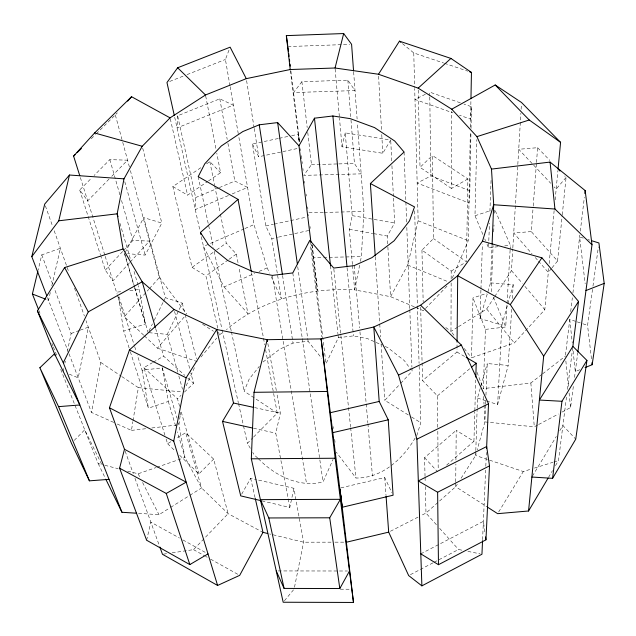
<?xml version="1.0" encoding="UTF-8"?>
<svg xmlns="http://www.w3.org/2000/svg" width="636" height="636" viewBox="0 0 636 636"><rect width="100%" height="100%" fill="white"/><g stroke="black" fill="none" stroke-linecap="round" stroke-linejoin="round"><path stroke-width="0.48" stroke-dasharray="3.18 2.39" d="M451.147 282.948L450.98 331.396L454.605 336.062M451.163 278.989L451.194 271.079L421.954 250.131L433.482 238.564L432.424 155.51L467.881 178.907L466.427 261.809L433.482 238.564M467.881 178.907L451.481 188.463L451.743 111.181M455.71 482.772L455.678 486.723L438.609 501.868M455.726 481.778L455.893 463.978M455.933 460.019L456.219 430.349L473.931 441.273L446.424 465.329M437.767 427.297L437.433 395.87L422.558 380.559L456.966 352.034L456.998 349.061M457.006 348.067L457.053 343.114M452.276 278.107L468.271 240.678L470.33 131.946M470.417 127.017L470.918 100.639M469.821 190.681L430.898 175.926L417.168 183.073L468.986 202.94L469.821 190.681L470.95 132.399M471.03 128.448L471.451 106.721L464.026 104.121M548.693 268.456L544.806 309.668L514.325 342.947L471.515 357.837L472.969 297.966L486.643 293.323M482.883 234.453L474.981 215.739L476.841 139.594M473.931 441.273L474.798 411.643M474.83 410.657L475.728 380.042M177.643 115.784L177.078 127.939L233.325 105.155L219.778 98.826L177.643 115.784L195.642 197.565L195.268 209.586L228.634 195.451M475.784 451.512L475.656 455.471L460.933 478.503M475.815 450.527L477.135 408.948M477.167 407.962L477.485 398.064L480.649 386.863M486.643 401.006L497.63 404.544L501.883 325.083L480.013 318.517L480.927 289.778M480.959 288.784L482.374 244.192M541.84 374.437L530.861 382.975L483.249 388.628L485.475 329.4L472.969 297.966M498.036 246.696L488.535 247.825L489.458 223.22M489.903 211.414L491.079 179.916M485.562 405.1L484.878 421.93L477.191 449.883M485.602 404.114L485.761 400.155M485.96 395.202L487.248 363.538L508.196 365.446L511.686 309.319M480.013 318.517L490.531 282.869L492.057 245.289M491.199 291.773L493.123 245.615M493.695 231.87L493.981 224.993M494.474 213.211L494.633 209.284L510.39 245.226L510.159 249.161M482.589 539.71L485.634 470.155M485.801 466.22L486.405 452.442M360.413 261.388L361.367 256.634L363.943 211.47L357.4 122.907M485.475 329.4L505.7 326.991L506.995 304.334M507.051 303.348L510.104 250.147M494.776 296.471L511.471 270.626L512.767 248.859M512.831 247.865L520.876 113.216M521.107 109.312L521.401 104.439M512.362 298.483L513.212 284.697L490.531 282.869M471.451 106.721L470.568 119.131L459.446 115.188M552.016 267.828L557.565 261.006L531.275 231.584L533.135 206.907M533.214 205.921L536.418 163.484M536.49 162.498L537.611 147.687L518.722 149.285L533.024 164.478M549.154 263.55L554.139 210.635M555.156 199.855L557.915 170.583M557.565 261.006L562.168 215.779M562.272 214.793L566.08 177.428L564.72 176.013M565.484 355.166L569.761 319.375L576.319 321.578M570.699 311.529L572.344 297.791M572.933 292.886L579.849 235.034M580.31 231.17L584.357 197.343M555.498 465.608L558.488 460.567L566.469 397.19M567.455 389.375L572.75 347.351M561.914 412.144L570.548 407.557L573.497 385.185M574.523 377.402L577.734 353.02M180.099 416.111L178.939 424.761L184.965 457.499L201.58 487.955L228.125 513.665L262.978 532.356M180.226 415.149L180.608 412.271M591.464 358.815L587.561 325.354L592.832 287.106M592.967 286.12L598.373 246.895M117.239 424.013L131.453 430.397L132.86 421.652M133.019 420.682L138.354 387.642L122.033 376.711M113.685 422.415L91.481 412.438L100.83 362.496L86.019 320.671M294.508 587.187L303.603 542.198L293.904 488.297L257.381 479.838M359.642 265.188L354.642 289.905C309.024 287.44 261.507 299.413 226.448 329.655M63.139 371.639L63.942 367.823M64.936 363.053L65.333 361.145M67.329 351.613L71.121 333.495L54.203 288.164M261.905 500.874L289.809 507.456L293.904 488.297M352.4 264.504L349.299 229.342L352.225 215.644L345.229 132.876L390.727 140.007L382.785 153.292L342.009 146.781L339.489 118.224M50.284 292.584L48.519 300.287L46.73 299.596M51.818 285.842L60.396 248.279L41.777 254.861L38.112 270.141M289.809 507.456L275.77 433.164L280.389 413.185L276.914 393.843M342.009 146.781L345.229 132.876M146.63 540.234L150.851 522.148L179.424 538.024M352.487 265.482L354.642 289.905L390.591 296.678L407.716 265.045L418.154 220.803L414.696 88.555M497.63 404.544L508.196 365.446M476.173 453.611L475.656 455.471L523.293 471.538L530.702 469.225M501.883 325.083L513.212 284.697M480.911 385.933L487.248 363.538M416.779 435.62L420.793 422.741L419.1 364.325M229.962 85.709L225.414 59.458L229.453 48.932M253.637 436.988L277.232 413.09L244.105 391.18L249.177 379.112L259.305 366.344M258.447 458.771C274.792 475.617 299.222 488.011 323.04 481.929L333.073 459.367M186.165 385.814L195.157 366.074M338.01 334.735L338.336 337.692L326.022 363.665L311.211 244.383M177.778 372.219L167.244 334.361L182.27 303.126L165.368 297.688L143.736 217.631L161.83 223.061L145.199 255.1L127.598 253.685M149.007 330.879L152.449 323.891M154.174 320.393L163.214 302.06M163.651 301.186L165.368 297.688M125.125 252.572L143.736 217.631M241.672 494.204L250.656 478.28L256.419 479.616M387.714 243.866L387.284 236.043L394.646 222.998L393.43 197.311M548.51 477.374L552.501 470.648M532.388 476.189L556.293 436.503M559.847 430.596L562.9 425.532L575.739 439.158M498.672 511.98L523.293 471.538M457.252 484.258L455.678 486.723L486.945 506.797M458.461 326.705L486.691 308.977L494.236 297.306M415.173 437.997C402.882 459.073 381.727 478.391 355.985 478.026L336.285 452.148M307.76 132.447L311.481 164.652L303.746 175.369L361.169 173.851L354.435 163.484L350.873 118.399M301.893 81.686L293.546 92.554L355.007 90.574L347.852 80.176L301.893 81.686L307.196 127.566M551.404 268.583L548.319 272.375L538.525 261.237M200.984 357.027L216.765 338.026M284.403 600.774L293.514 589.834M566.08 177.428L556.174 189.075L554.131 186.905M144.436 335.88L157.41 348.17L185.442 315.559M96.259 133.87L117.31 112.89M143.72 335.196L124.259 316.76L148.752 289.372M149.412 288.633L159.342 277.527L130.412 170.655M129.545 262.763L112.93 280.826L105.29 270.133L100.774 255.99M130.205 262.04L149.484 241.092L132.924 240.432L123.487 250.576M105.29 270.133L122.812 251.3M408.248 414.918L384.82 400.314L400.1 383.993M400.767 383.285L412.064 371.225L411.953 368.244M172.181 552.835L193.519 549.639L228.125 513.665L213.672 459.113L185.664 432.703L175.798 438.705M446.957 286.176L423.369 310.694L415.173 307.188M109.01 179.098L87.696 200.825L79.699 189.997L91.346 178.271M111.761 176.299L127.574 160.185L109.845 159.636L94.088 175.504M250.322 448.277L247.388 443.316L252.945 437.687M74.245 440.39L84.739 429.817L102.523 466.077M179.702 455.36L198.957 473.876L213.672 459.113M91.298 138.735L95.551 134.562M179.63 406.356L177.452 398.748L180.958 395.401M184.472 392.054L193.598 383.341L190.808 372.791M451.481 188.463L420.014 167.347L432.424 155.51M437.862 502.527L425.993 513.069L420.786 515.724M425.047 476.467L424.554 457.666L456.219 430.349M437.433 395.87L470.998 367.64M542.619 373.825L565.364 356.136M263.042 362.003L279.681 349.22L293.005 343.082L308.11 341.286L321.697 358.267M219.285 334.989L223.268 332.024M217.75 328.208L205.897 275.897L228.348 259.798M229.143 259.226L236.361 254.05L226.241 243.103L220.382 214.014M200.801 167.737L172.849 186.555L192.064 267.359L215.906 250.433M216.701 249.869L226.241 243.103M172.849 186.555L187.588 195.133L207.702 181.451M208.505 180.902L220.573 172.698L216.804 153.268M206.557 163.865L209.84 161.655L220.573 172.698M138.529 513.347L159.008 514.675L169.86 507.862M170.694 507.337L189.059 495.818M189.894 495.293L201.58 487.955L185.664 432.703M457.626 327.23L450.98 331.396L443.88 326.077M166.115 439.015L167.578 443.705L170.869 441.71M451.194 271.079L464.733 262.835M164.947 435.263L143.879 367.664L152.465 362.663M153.324 362.162L163.627 356.16L184.83 375.391M484.068 405.275L484.878 421.93L534.28 426.812L537.738 424.983M538.597 424.522L558.464 413.98M410.411 574.658L433.156 562.765M434.03 562.303L458.524 549.496L462.277 550.251M420.793 553.845L483.392 521.329L485.014 533.016M390.425 531.251L419.919 516.17M425.373 94.271L414.974 99.439L452.967 112.89M244.081 228.88L203.472 246.426L224.063 286.939L254.607 273.432M259.098 271.445L267.176 267.867L254.01 224.595L238.691 136.128M244.987 228.491L254.01 224.595M232.243 193.924L247.579 187.429L234.843 181.061L219.348 187.588M195.642 197.565L218.434 187.97M579.73 369.762L575.294 371.559L572.893 348.918M169.701 81.448L183.399 76.042M187.056 74.603L225.414 59.458M71.121 333.495L79.269 330.497M80.176 330.163L88.325 327.166L78.228 377.84L69.356 374.191M127.669 471.125L138.139 473.788L155.931 467.603M156.869 467.277L184.965 457.499L177.349 431.844M130.356 351.772L148.427 408.185L168.317 401.435L162.275 367.846L142.098 370.239L137.36 355.174M129.148 348.003L123.726 331.078L145.334 323.986L139.324 289.467L138.211 285.683M474.981 215.739L490.889 210.516M534.407 468.072L552.93 462.3M553.853 462.014L558.488 460.567M340.856 487.852L384.724 477.541L391.832 492.574M278.266 138.513L252.444 143.982L265.792 225.963L271.763 238.595L277.511 237.339M278.473 237.133L310.09 230.232M265.792 225.963L273.385 224.317M274.339 224.111L306.624 217.091M252.444 143.982L258.725 156.75L299.922 147.973M279.22 138.306L287.822 136.486M291.654 135.675L298.348 134.252L299.317 142.106M163.452 554.147L167.332 553.566M117.525 292.067L121.317 291.614M129.847 290.596L139.324 289.467M504.69 245.901L510.39 245.226M338.336 337.692L353.449 335.887L367.815 338.734L381.727 344.943M131.453 430.397L146.956 428.561M151.805 427.98L178.939 424.761L178.382 422.861M531.275 231.584L513.713 233.022L531.998 253.812M287.877 46.571L349.633 44.385M311.481 164.652L337.835 163.937M338.813 163.905L354.435 163.484M323.247 212.44L308.365 212.798L308.714 215.723M324.241 212.416L340.125 212.034M341.119 212.011L363.943 211.47M312.212 244.955L313.731 257.628L322.667 257.437M323.652 257.421L361.367 256.634M331.038 542.166L303.603 542.198L269.592 533.954M334.957 542.166L343.782 542.158M278.21 570.937L347.51 571.001M340.363 589.206L350.205 589.222M149.102 332.708L167.244 334.361M138.354 387.642L182.325 391.991M352.225 215.644L394.646 222.998M349.299 229.342L372.672 233.468M373.65 233.635L387.284 236.043M467.897 551.388L480.077 553.845M254.551 407.581L280.389 413.185M253.502 428.235L275.77 433.164M60.698 369.381L98.175 463.596L103.883 465.051M104.837 465.298L118.153 468.692M583.292 238.11L579.619 236.966L585.16 283.728M587.887 239.541L589.723 240.114M477.485 398.064L485.721 400.712M577.257 321.895L581.94 323.462M582.878 323.78L587.561 325.354M157.41 348.17L197.2 361.582M402.461 43.638L413.758 52.931L443.538 62.988M444.469 63.306L467.73 71.16M460.321 102.825L429.713 92.117L429.769 96.06M418.154 220.803L468.271 240.678M407.716 265.045L447.601 281.549M414.267 306.798L390.591 296.678L387.769 244.844M385.209 346.493L387.817 347.654L404.361 360.66L410.967 369.715M182.89 539.948L206.271 552.938M193.519 549.639L204.633 555.832M205.492 556.309L207.201 557.263M210.619 559.163L239.693 575.357M456.966 352.034L465.337 356.907M192.064 267.359L205.897 275.897M411.587 417.001L420.793 422.741M202.582 324.265L213.442 331.237M100.83 362.496L121.222 376.162M187.755 378.038L193.598 383.341M257.747 458.127L254.233 454.899L252.77 452.419M143.879 367.664L177.452 398.748M167.578 443.705L174.717 450.566M537.611 147.687L549.806 160.431M533.699 165.201L550.728 183.287M424.554 457.666L437.592 471.777M224.063 286.939L247.937 313.667L238.977 267.51M436.399 524.724L425.993 513.069L425.301 486.357M439.659 528.365L458.524 549.496M535.266 257.524L537.873 260.498M511.471 270.626L522.371 283.394M524.931 286.391L544.806 309.668M486.691 308.977L514.325 342.947M464.264 348.504L471.515 357.837M159.342 277.527L186.714 314.081M138.139 473.788L140.357 478.137M142.575 482.493L159.008 514.675M98.175 463.596L105.528 478.646M267.176 267.867L269.608 273.146M271.222 276.66L281.327 298.642L271.763 238.595M484.767 238.913L485.522 240.694M487.025 244.264L488.535 247.825M493.433 297.195L505.7 326.991M38.899 310.455L39.989 313.198M51.921 343.329L53.011 346.071M53.376 346.986L56.628 355.198M47.477 297.561L67.615 350.142M69.03 353.839L91.481 412.438M477.04 372.33L483.249 388.628M41.777 254.861L52.478 283.537M125.157 451.155L133.266 473.574M134.959 478.24L159.159 545.108M45.387 205.889L52.565 226.162M54.195 230.765L68.609 271.477M74.523 288.188L84.381 316.028M79.699 189.997L100.472 255.052M80.359 177.539L104.916 255.41M105.21 256.356L117.104 294.063M117.398 295.009L124.259 316.76M119.004 296.774L134.403 345.753M134.697 346.692L136.176 351.406M124.473 253.74L134.339 286.963M134.617 287.909L145.334 323.986M168.317 401.435L175.655 426.144M124.664 253.446L125.499 256.276M125.777 257.214L134.45 286.439M134.729 287.377L148.148 332.62M119.942 223.276L130.181 258.264M134.061 271.5L137.933 284.737M162.275 367.846L176.999 418.122M155.661 328.51L163.627 356.16M181.26 412.064L198.957 473.876M109.845 159.636L119.894 194.807M121.524 200.507L132.924 240.432M124.783 181.705L145.199 255.1M178.827 376.003L182.516 389.256M115.37 115.1L122.486 141.399M122.74 142.337L129.378 166.847M174.55 311.417L190.554 371.837M142.71 148.188L161.83 223.061M182.27 303.126L184.965 313.667M185.211 314.629L196.468 358.712M250.656 478.28L255.06 497.591M170.289 118.821L187.588 195.133M218.625 332.079L219.07 334.019M174.709 117.31L200.014 230.916M201.31 236.727L221.972 329.178M222.187 330.148L238.341 402.691M238.564 403.653L243.302 424.935M243.516 425.905L247.388 443.316M198.201 176.649L213.362 247.515M214.197 251.395L231.226 330.998M231.432 331.968L244.105 391.18M209.84 161.655L214.531 184.925M214.722 185.895L220.191 213.044M205.682 95.964L216.049 149.388M236.361 254.05L238.23 263.662M219.778 98.826L227.219 139.459M227.927 143.331L234.843 181.061M251.466 272.566L264.703 344.784M265.602 349.657L277.232 413.09M267.859 343.559L276.74 392.881M230.129 86.687L238.524 135.166M142.098 370.239L148.427 408.185M272.319 275.388L291.129 389.908M291.296 390.886L306.568 483.877M246.593 80.605L254.058 127.462M254.217 128.44L258.725 156.75M118.296 296.94L123.726 331.078M282.559 275.539L293.005 343.082M292.791 272.947L302.164 337.7M302.307 338.678L323.04 481.929M297.728 266.754L308.11 341.286M309.923 241.275L321.872 336.857M333.081 426.525L333.328 428.497M334.679 439.341L335.053 442.29M290.89 71.033L299.62 141.852M300.47 148.752L300.709 150.724M301.321 155.653L301.925 160.582M302.052 161.568L302.291 163.539M302.895 168.468L303.141 170.44M304.477 181.284L304.724 183.248M306.059 194.083L306.298 196.055M307.633 206.891L307.872 208.854M290.35 70.501L299.198 142.09L298.348 134.252M311.894 244.836L317.555 290.588L313.731 257.628M309.994 226.44L310.225 228.388M330.521 265.832L337.907 333.749M569.761 319.375L572.265 343.011M333.844 269.044L350.555 426.764M350.659 427.75L355.985 478.026M565.857 360.986L568.497 387.181M569.085 393.008L570.548 407.557M347.081 267.843L353.449 335.887M335.14 68.99L339.401 117.239M354.22 265.617L359.61 327.866M359.96 331.817L366.121 402.962M366.209 403.947L367.831 422.717M367.918 423.703L372.458 476.07M347.852 80.176L350.794 117.421M530.861 382.975L534.28 426.812M353.632 71.876L357.114 118.988M384.724 477.541L385.996 495.086M375.264 256.801L379.684 323.112M379.748 324.106L380.606 336.969M381.067 343.901L384.82 400.314M378.587 76.225L381.544 130.571M381.759 134.522L382.785 153.292M483.63 396.466L484.02 404.297M390.774 141.001L391.752 161.743M391.935 165.694L393.382 196.325M404.067 152.028L406.635 222.449M406.817 227.41L409.783 308.738M409.823 309.732L411.921 367.258M414.64 210.85L417.375 304.914M417.399 305.9L419.068 363.331M420.65 307.212L422.558 380.559M425.071 477.453L425.198 482.398M413.758 52.931L414.664 87.561M418.21 90.113L420.014 167.347M421.954 250.131L423.163 301.758M429.777 97.054L430.898 175.926M437.807 431.232L438.212 469.535"/><path stroke-width="0.95" d="M457.061 342.12L457.697 275.706L482.47 241.219L493.703 204.744L491.485 169.089L476.913 136.629L451.751 109.201L418.162 88.134L378.484 74.253L335.053 68.004L290.231 69.523L246.283 78.649L205.492 94.987L170.074 117.859L142.218 146.264L123.988 178.843L117.167 213.823L123.066 248.986L142.202 281.796L155.383 327.556M470.958 98.691L471.451 72.417L450.924 58.425L399.448 41.165L378.484 74.253M475.815 377.076L476.221 363.251L466.172 357.4M340.769 494.959L353.489 602.451L283.187 602.236L251.323 458.81L254.018 392.309L267.168 339.696L321.101 338.877L373.793 327.007L420.603 305.224L457.697 275.706L510.31 304.58L543.677 356.168L528.564 510.986L497.646 513.665L487.772 507.329M492.097 244.304L493.703 204.744L554.942 209.029L591.997 244.749L577.862 352.042M482.549 540.68L481.953 554.226L421.883 585.859L408.662 575.572L388.683 532.133L386.068 496.064M486.58 448.507L488.535 403.788L461.378 345.078L420.603 305.224M420.793 553.845L438.466 564.712L485.952 539.829L489.505 465.886L486.667 446.536L418.321 480.935L437.624 492.232L489.505 465.886M558.098 168.635L560.578 142.361L521.512 102.491L495.198 84.978L451.751 109.201M584.818 193.471L585.168 190.577L550.068 162.085L491.485 169.089M531.879 477.032L552.581 478.344L561.962 401.292L586.925 360.421L572.869 346.374L578.529 301.44L541.904 257.803L482.47 241.219M586.925 360.421L575.739 439.158L552.581 478.344M585.056 367.6L592.156 364.714L604.2 283.386L598.913 242.968L591.56 240.686M255.275 498.56L262.978 532.356L239.693 575.357L217.599 585.462L173.731 441.146L186.133 377.8L216.741 329.496L267.168 339.696L267.518 341.627M46.778 295.748L31.8 256.642L58.774 220.803L69.467 175.027L123.988 178.843M38.542 309.541L32.388 294.015L37.882 271.095M31.8 256.642L44.735 204.045L69.467 175.027M335.053 68.004L343.671 33.549L286.343 35.624L290.231 69.523M208.004 553.9L189.838 564.585L146.63 540.234L119.592 468.199L124.481 449.286L109.456 407.771L129.482 349.903L174.041 309.501L216.741 329.496L233.499 403.017L222.52 421.39L240.726 495.881L260.943 500.643M136.581 513.22L121.953 512.274L63.282 362.759L88.277 311.863L142.202 281.796L174.041 309.501M276.231 570.929L284.085 588.411L339.823 588.538L349.49 571.001M310.964 242.411L298.968 145.803L314.47 118.185L332.89 115.983L350.341 118.662L374.604 127.629L394.71 141.009L404.067 152.028L370.39 183.558L375.2 255.815M339.823 588.538L329.71 517.799L340.379 499.316L260.394 499.642L268.805 517.958L284.085 588.411M528.564 510.986L548.017 478.216M572.869 346.374L539.392 400.044L561.962 401.292M55.237 355.643L37.421 310.853L64.633 267.549L123.066 248.986M543.677 356.168L578.529 301.44M510.31 304.58L541.904 257.803M246.283 78.649L230.129 47.175L177.643 67.774L166.966 82.529L174.28 115.378M127.677 101.132L131.557 96.72L170.074 117.859M79.77 175.679L73.601 156.114L94.589 132.972L131.557 96.72M73.601 156.114L75.016 154.731M77.139 152.64L81.392 148.466M39.869 367.743L54.505 353.815L79.85 404.973L58.568 406.635L39.869 367.743L71.447 443.213L89.43 480.84L109.034 479.345M418.162 88.134L450.924 58.425M200.865 234.39L200.435 232.45L238.047 199.378L198.201 176.649L204.808 163.73L221.312 145.978L242.88 131.533L259.242 124.799L277.646 122.597L298.968 145.803M471.745 367.012L476.221 363.251M119.592 468.199L166.258 493.449L186.197 482.152L124.481 449.286M421.883 585.859L416.906 439.174L488.535 403.788M416.906 439.174L398.502 375.137L461.378 345.078M585.963 290.549L604.2 283.386M476.913 136.629L529.247 120.005L560.578 142.361M346.715 542.15L388.683 532.133M353.489 602.451L335.156 458.238L321.101 338.877L342.12 507.274L393.08 495.229L388.238 419.816L379.199 401.451L373.793 327.007L398.502 375.137M330.402 412.685L379.199 401.451M332.708 432.671L388.238 419.816M58.774 220.803L117.167 213.823L118.002 216.661M254.018 392.309L327.127 391.466M251.323 458.81L335.156 458.238M268.805 517.958L329.71 517.799M233.499 403.017L253.597 407.374M222.52 421.39L252.532 428.028M262.978 532.356L267.708 533.501M94.589 132.972L142.218 146.264M469.591 71.788L471.451 72.417M32.388 294.015L45.832 299.246M129.482 349.903L186.133 377.8M109.456 407.771L173.731 441.146M370.39 183.558L414.521 206.891L409.505 220.851L394.105 240.805L371.925 257.652L354.22 265.617L333.741 268.058L309.804 240.289L292.791 272.947L272.319 275.388L253.303 271.795L227.934 260.625L208.465 244.852L200.435 232.45M217.599 585.462L162.482 554.29L159.819 546.944M399.448 41.165L400.95 42.397M177.643 67.774L205.492 94.987M495.198 84.978L529.247 120.005M557.947 168.93L559.974 171.052M343.671 33.549L351.589 44.313L353.552 70.89M64.633 267.549L88.277 311.863M37.421 310.853L63.282 362.759M105.958 479.528L121.953 512.274M58.568 406.635L89.43 480.84M166.258 493.449L189.838 564.585M238.047 199.378L251.292 271.588M259.242 124.799L282.408 274.561M286.343 35.624L287.75 45.665M485.546 536.911L485.952 539.829M277.646 122.597L297.322 263.813M585.168 190.577L591.997 244.749M340.522 492.995L340.029 489.06L342.12 507.274M287.997 47.549L288.482 51.468M288.72 53.424L289.086 56.358M289.444 59.291L289.682 61.247M290.048 64.18L290.286 66.144M591.925 362.751L592.156 364.714M314.47 118.185L330.521 265.832M550.068 162.085L554.942 209.029M332.89 115.983L346.994 266.858M437.624 492.232L438.466 564.712"/></g></svg>
